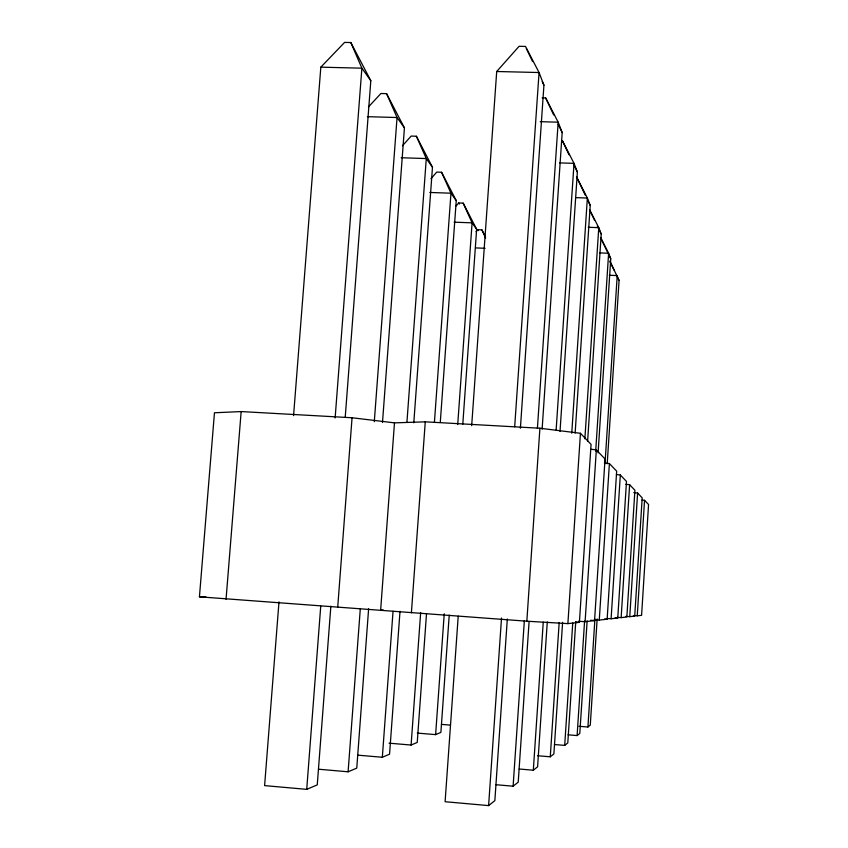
<?xml version="1.0" encoding="UTF-8"?>
<svg xmlns="http://www.w3.org/2000/svg" width="848" height="848" viewBox="0 0 848 848"><rect width="100%" height="100%" fill="white"/><g stroke="black" fill="none" stroke-linecap="round" stroke-linejoin="round"><path stroke-width="1.27" d="M633.445 615.574L637.251 615.818L644.544 500.309L642.021 500.044M597.151 618.955L590.272 725.157L587.918 727.012L578.972 726.28M607.21 463.782L619.082 280.455L609.86 261.078M594.151 619.782L599.271 620.089L609.394 463.559L604.327 462.976M599.271 620.089L607.136 619.21L616.666 471.159L609.394 463.559M607.136 618.51L611.101 618.754L620.333 474.997L616.401 474.551M611.101 618.754L617.757 618.012L626.492 481.431L620.333 474.997M617.323 617.397L621.139 617.63L629.619 484.706L625.835 484.293M625.877 616.411L629.767 616.655L637.601 493.059L633.753 492.646M537.505 755.727L550.267 756.798L559.182 622.517M571.753 433.169L587.367 198.04L576.513 176.797L585.258 195.157M562.606 622.315L553.882 753.946L550.267 756.798M575.135 433.095L590.219 205.449L587.367 198.04L575.665 197.626M567.884 623.619L580.445 433.286L539.911 428.229L425.272 421.838L394.479 422.866L352.058 417.757L241.161 411.566L214.459 412.775L199.439 596.822L526.831 621.202L567.884 623.619L579.407 622.326L591.067 444.394L580.445 433.286M554.444 744.533L564.694 745.392L572.75 623.026M584.866 438.819L598.773 227.667L589.784 210.028M575.76 621.563L567.789 742.943L564.694 745.392M587.632 440.939L601.221 234.037L598.773 227.667L588.268 227.264M567.99 734.813L577.106 735.566L584.59 621.033M595.699 451.062L608.62 253.255L600.84 237.928M578.548 621.287L585.109 621.679L596.335 449.896L591.141 449.27M587.145 620.842L579.799 733.435L577.106 735.566M598.094 452.821L610.751 258.799L608.62 253.255L599.663 252.895M585.109 621.679L594.554 620.619L605.037 459.001L596.335 449.896M587.918 727.012L594.914 619.114M605.006 463.633L617.217 275.589L609.299 275.25M496.027 784.718L513.114 786.202L524.35 620.619M537.399 428.41L558.175 122.197L545.656 97.923L542.148 97.827M526.831 621.202L539.911 428.229M529.088 621.648L518.223 782.163L513.114 786.202M542.116 429.173L562.182 132.595L558.175 122.197L540.218 121.677M519.167 768.998L533.318 770.217L543.25 622.167M556.14 429.894L574.022 163.357L562.383 140.694L569.05 154.781M547.278 621.902L537.59 766.836L533.318 770.217M560.019 431.473L577.371 172.08L574.022 163.357L559.659 162.89M458.217 616.199L445.105 801.72L488.607 805.6L501.518 618.022M514.683 426.756L539.063 72.536L525.516 46.439L519.093 46.301L496.705 71.497L471.679 425.664M507.316 618.998L494.85 800.66L488.607 805.6M520.396 428.24L543.928 85.171L539.063 72.536L496.705 71.497M417.322 733.096L435.618 734.622L444.235 613.782M457.719 424.551L472.092 222.844L463.188 203.128L458.694 202.958L456.15 205.926M449.228 615.118L440.896 732.386L435.618 734.622M462.796 424.138L476.64 229.236L463.188 203.128M400.012 611.26L389.561 754.19L382.331 757.264L357.633 755.144M413.792 422.823L432.48 167.257L416.389 136.231L411.163 136.072L402.429 145.792M411.397 612.797L425.272 421.838M389.073 743.177L411.1 745.042L420.672 612.521M434.409 422.421L450.966 193.206L441.585 172.261L436.762 172.091L430.911 178.758M426.502 613.825L417.237 742.435L411.1 745.042M440.292 422.24L456.245 200.616L441.585 172.261M318.753 769.231L348.104 771.797L360.305 608.747M374.297 421.689L397.055 117.533L386.593 93.651L380.911 93.503L368.509 106.89M368.626 608.726L356.764 768.118L348.104 771.797M382.49 422.516L404.432 127.889L386.593 93.651M394.479 422.866L380.646 610.009L383.254 609.956M382.331 757.264L393.048 611.291M406.913 422.442L426.29 158.565L416.389 136.231M278.992 601.857L264.608 785.608L306.722 789.361L320.735 606.214M335.13 417.969L361.884 68.179L350.828 42.538L344.606 42.4L320.83 67.162L293.567 415.626M330.858 606.182L317.258 784.888L306.722 789.361M345.242 416.993L370.82 80.719L350.828 42.538M337.695 607.433L352.058 417.757M226.045 599.313L241.161 411.566M476.046 231.674L477.7 229.713L481.897 229.872L485.48 236.592M621.139 617.63L626.852 616.984L634.908 490.229L629.619 484.706M629.767 616.655L634.717 616.104L642.19 497.85L637.601 493.059M637.251 615.818L641.586 615.33L648.561 504.507L644.544 500.309M199.439 596.822L205.852 596.907M320.83 67.162L361.884 68.179L370.82 80.719M367.396 116.674L397.055 117.533L404.432 127.889M401.189 157.749L426.29 158.565L432.48 167.257M429.809 192.454L450.966 193.206L456.245 200.616M454.125 222.165L472.092 222.844L476.64 229.236M475.919 247.923L485.109 248.284M441.469 724.383L450.405 725.114M615.171 617.789L617.757 618.012M604.613 618.987L607.136 619.21M590.653 620.27L594.554 620.619M575.527 621.966L579.407 622.326M458.694 202.958L459.425 203.997M477.7 229.713L478.346 230.614M600.532 237.641L610.751 258.799M610.157 261.99L614.058 270.067M616.856 275.833L619.082 280.455M573.492 164.003L577.371 172.08M587.463 199.736L590.219 205.449M589.551 209.859L594.554 220.226M597.331 225.981L601.221 234.037M526.322 48.495L532.565 61.501M542.222 81.62L543.928 85.171M553.68 114.925L545.656 97.923M558.217 124.349L562.182 132.595M481.897 229.872L485.607 238.023"/></g></svg>
